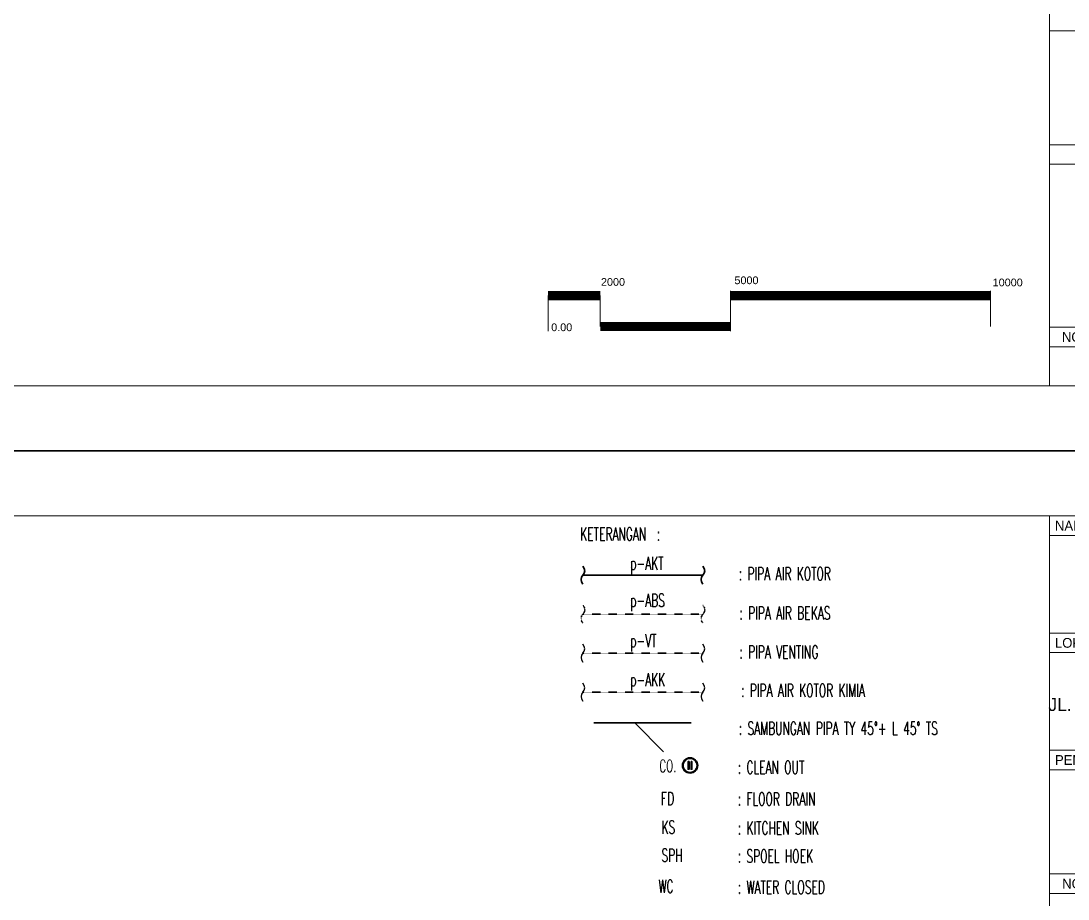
# Model space of a CAD drawing. Header units: millimetres. Extents: x -280308 to 6402717, y -14 to 2073074.
# Drawn here: x -8509 to 31713, y 283306 to 317038 of the extents above; entities that cross this region are included whole.
import ezdxf
from ezdxf.enums import TextEntityAlignment as Align

# ---------------------------------------------------------------- set-up
doc = ezdxf.new("R2010")
doc.units = ezdxf.units.MM
for name, pattern in [('( Hidden )', [0.375, 0.25, -0.125]), ('DASHDOT', [1, 0.5, -0.25, 0, -0.25]), ('Default', [0]), ('DIVISE2', [0.625, 0.25, -0.125, 0, -0.125, 0, -0.125])]:
    doc.linetypes.add(name, pattern=pattern)
doc.layers.get('0').update_dxf_attribs({"lineweight": 0})
for name, color, linetype, lineweight in [('-ME-N.E.D LINE', 160, 'Continuous', 30), ('A-ANNOTATION', 144, 'Continuous', 0), ('A-FURN-EQPM', 177, 'Continuous', 0)]:
    doc.layers.add(name, color=color, linetype=linetype, lineweight=lineweight)
for name, color, linetype, lineweight, true_color in [('-P-ABK', 7, 'Continuous', 30, 0x05ffff), ('-P-AK', 7, 'Continuous', 30, 0xff0a0a), ('P-AKK', 7, 'DASHDOT', 30, 0xffff05), ('P-AKT', 7, 'Continuous', 30, 0xfe0101), ('P-VT', 7, 'DIVISE2', 25, 0x0505ff)]:
    doc.layers.add(name, color=color, linetype=linetype, lineweight=lineweight, true_color=true_color)
doc.layers.add('A-TEXT', color=254, linetype='Continuous')
doc.layers.add('TEXTKOP', color=7, linetype='Continuous')
doc.layers.add('Teks-PL', color=7, linetype='Default', true_color=0xff0a0a)
doc.styles.add('1 100', font='GOTHIC.TTF')
doc.styles.add('RS', font='ROMANS.SHX', dxfattribs={"width": 0.8})
doc.styles.get("Standard").update_dxf_attribs({"font": 'arial.ttf'})

# ---------------------------------------------------------------- blocks, each defined once
blk = doc.blocks.new('*U61')
at = {"layer": 'A-ANNOTATION'}
for p, q in [((0, 0), (0, 5.75)), ((8.41, 5.75), (8.41, 0.75)), ((29.44, 0.75), (29.44, 6.5))]:
    blk.add_line(p, q, dxfattribs=at)
at = {"layer": 'A-ANNOTATION', "const_width": 1.5}
for points in [[(0, 5.75), (8.41, 5.75)], [(8.41, 0.75), (29.44, 0.75)]]:
    blk.add_lwpolyline(points, dxfattribs=at)
at = {"layer": 'A-TEXT', "ltscale": 0.25}
for p in [(15.5, 5), (45.5, 5), (0.5, 0)]:
    blk.add_attdef('VALUE', p, '', height=1.25, dxfattribs=at)
blk = doc.blocks.new('*U62')
at = {"layer": 'A-ANNOTATION'}
for p, q in [((0, 0), (0, 5.75)), ((42.05, 0.75), (42.05, 6.5)), ((42.05, 5.75), (42.05, 0.75))]:
    blk.add_line(p, q, dxfattribs=at)
at = {"layer": 'A-ANNOTATION', "const_width": 1.5}
for points in [[(0, 5.75), (42.05, 5.75)], [(42.05, 0.75), (42.05, 0.75)]]:
    blk.add_lwpolyline(points, dxfattribs=at)
at = {"layer": 'A-TEXT', "ltscale": 0.25}
for p in [(15.5, 5), (45.5, 5), (0.5, 0)]:
    blk.add_attdef('VALUE', p, '', height=1.25, dxfattribs=at)
blk = doc.blocks.new('KOP GAMBAR')
for p, q in [((354287, 166961), (270287, 166961)), ((342287, 161361), (352287, 161361)), ((342287, 157761), (352287, 157761)), ((342287, 153961), (352287, 153961)), ((342287, 116967), (352287, 116967)), ((342287, 111361), (352287, 111361)), ((270287, 107561), (354287, 107561))]:
    blk.add_line(p, q)
at = {"color": 5}
for p, q in [((352287, 164961), (273287, 164961)), ((342287, 109561), (342287, 164961)), ((273287, 109561), (352287, 109561))]:
    blk.add_line(p, q, dxfattribs=at)
at = {"ltscale": 8}
for p, q in [((342287, 164361), (352287, 164361)), ((342287, 160761), (352287, 160761)), ((342287, 157161), (352287, 157161)), ((342287, 153361), (352287, 153361)), ((342287, 120467), (352287, 120467)), ((342287, 116367), (352287, 116367)), ((342287, 110761), (352287, 110761))]:
    blk.add_line(p, q, dxfattribs=at)
at = {"layer": 'A-FURN-EQPM', "color": 0, "linetype": 'ByBlock', "lineweight": -2, "ltscale": 0.25}
blk.add_lwpolyline([(270287, 107561), (354287, 107561), (354287, 166961), (270287, 166961)], close=True, dxfattribs=at)
at = {"layer": 'TEXTKOP', "style": '1 100'}
for s, p in [('NAMA PROYEK :', (342459, 164661)), ('LOKASI PROYEK :', (342459, 161061)), ('PEMILIK PROYEK :', (342459, 157461))]:
    blk.add_text(s, height=300, dxfattribs=at).set_placement(p, align=Align.MIDDLE_LEFT)
at = {"layer": 'TEXTKOP', "style": '1 100', "oblique": 0}
blk.add_text('JL. PULAU SERAM, DENPASAR BARAT ', height=400, rotation=359.9915, dxfattribs=at).set_placement((347265, 159166), align=Align.MIDDLE_CENTER)
at = {"layer": 'TEXTKOP', "style": '1 100'}
for s, p in [('NO.', (343037, 153661)), ('NO. GAMBAR', (343954, 111061))]:
    blk.add_text(s, height=300, dxfattribs=at).set_placement(p, align=Align.MIDDLE_CENTER)
blk = doc.blocks.new('CO')
at = {"layer": 'P-AKT', "linetype": 'Continuous', "lineweight": 30}
for points in [[(596187.6, -69820.4), (596180.5, -69820.4), (596180.5, -69881.5), (596187.6, -69881.5)], [(596204.5, -69820.4), (596211.7, -69820.4), (596211.7, -69881.5), (596204.5, -69881.5)]]:
    blk.add_lwpolyline(points, close=True, dxfattribs=at)
for radius in [62, 57]:
    blk.add_circle((596196.1, -69851), radius, dxfattribs=at)

msp = doc.modelspace()

# ---------------------------------------------------------------- linework, layer by layer
at = {"layer": '-P-ABK', "linetype": '( Hidden )', "ltscale": 0.002, "extrusion": (0, 0.052336, 0.99863)}
msp.add_line((17688, 294248.9, -66.4), (13076.9, 294248.9, -66.4), dxfattribs=at)
for centre, start, end in [((-12906.2, -294019.8, 15333.5), 135, 225), ((-17517.3, -294019.8, 15333.5), 135, 225), ((-13247.6, -293678.4, 15333.5), 315, 45), ((-17858.8, -293678.4, 15333.5), 315, 45)]:
    msp.add_arc(centre, 241.4, start, end, dxfattribs=at)
at = {"layer": '-P-AK', "extrusion": (0, 0.052336, 0.99863)}
msp.add_line((13076.9, 295746.8, -144.9), (17688, 295746.8, -144.9), dxfattribs=at)
at = {"layer": '-P-AK'}
for p, q in [((13498, 290069.7, 0.6), (17231.7, 290069.7, 0.6)), ((15068.1, 290069.7, 0.6), (16176, 288961.8, 0.6))]:
    msp.add_line(p, q, dxfattribs=at)
at = {"layer": '-P-AK', "extrusion": (0, 0.052336, 0.99863)}
for centre, start, end in [((-12906.2, -295519.8, 15333.5), 135, 225), ((-17517.3, -295519.8, 15333.5), 135, 225), ((-13247.6, -295178.4, 15333.5), 315, 45), ((-17858.8, -295178.4, 15333.5), 315, 45)]:
    msp.add_arc(centre, 241.4, start, end, dxfattribs=at)
at = {"layer": 'P-AKK', "ltscale": 0.001, "extrusion": (0, 0.052336, 0.99863)}
msp.add_line((17688, 291253, 90.6), (13076.9, 291253, 90.6), dxfattribs=at)
at = {"layer": 'P-VT', "lineweight": 30, "ltscale": 0.002, "extrusion": (0, 0.052336, 0.99863)}
msp.add_line((17688, 292750.9, 12.1), (13076.9, 292750.9, 12.1), dxfattribs=at)
at = {"layer": 'Teks-PL', "ltscale": 100, "extrusion": (0, 0.052336, 0.99863)}
for centre, start, end in [((-12906.2, -292519.8, 15333.5), 135, 225), ((-17517.3, -292519.8, 15333.5), 135, 225), ((-13247.6, -292178.4, 15333.5), 315, 45), ((-17858.8, -292178.4, 15333.5), 315, 45), ((-13247.6, -290678.4, 15333.5), 315, 45), ((-12906.2, -291019.8, 15333.5), 135, 225), ((-17858.8, -290678.4, 15333.5), 315, 45), ((-17517.3, -291019.8, 15333.5), 135, 225)]:
    msp.add_arc(centre, 241.4, start, end, dxfattribs=at)

# ---------------------------------------------------------------- block references
at = {"layer": '-ME-N.E.D LINE', "color": 110, "lineweight": 30, "xscale": 4.724999654117992, "yscale": 4.724999654117992, "zscale": 4.724999654117992}
msp.add_blockref('CO', (-2799833.8, 618485.7, 799.7), dxfattribs=at)
ref = msp.add_blockref('*U61', (11740.2, 305121.6), dxfattribs=dict(xscale=237.802605851613, yscale=237.802605851613, zscale=237.802605851613))
ref.add_attrib('VALUE', '5000', (18897.7, 306925.7), dxfattribs={"layer": 'A-TEXT', "ltscale": 0.25, "height": 297.25})
ref.add_attrib('VALUE', '2000', (13770.6, 306863.5), dxfattribs={"layer": 'A-TEXT', "ltscale": 0.25, "height": 297.25})
ref.add_attrib('VALUE', '0.00', (11859.1, 305121.6), dxfattribs={"layer": 'A-TEXT', "ltscale": 0.25, "height": 297.25})
ref = msp.add_blockref('*U62', (18740.2, 305121.6), dxfattribs=dict(xscale=237.802605851613, yscale=237.802605851613, zscale=237.802605851613))
ref.add_attrib('VALUE', '10000', (28816.8, 306843.8), dxfattribs={"layer": 'A-TEXT', "ltscale": 0.25, "height": 297.25})
at = {"layer": 'A-FURN-EQPM', "color": 0, "linetype": 'ByBlock', "lineweight": -2, "xscale": 1.25, "yscale": 1.25, "zscale": 1.25}
for p in [(-396862.5, 166071.6), (-396862.5, 91821.6)]:
    msp.add_blockref('KOP GAMBAR', p, dxfattribs=at)

# ---------------------------------------------------------------- texts
at = {"layer": 'Teks-PL', "color": 7, "extrusion": (0, 0.052336, 0.99863), "style": 'RS', "width": 0.6}
for s, p in [('KETERANGAN  :', (-12975.2, -296668.9, 15547.8)), (': PIPA AIR KOTOR', (-19066, -295152.7, 15333.5)), (': PIPA AIR BEKAS', (-19087.1, -293642.7, 15333.5)), (': PIPA VENTING', (-19087.1, -292147.2, 15333.5)), (': PIPA AIR KOTOR KIMIA', (-19155.6, -290664.4, 15333.5)), (': CLEAN OUT', (-19024.6, -287637.7, 16665.9)), (': FLOOR DRAIN', (-19024.6, -286425.2, 16602.4))]:
    msp.add_text(s, height=500, rotation=180, dxfattribs=at).set_placement(p)
at = {"layer": 'Teks-PL', "extrusion": (0, 0.052336, 0.99863), "style": 'RS', "width": 0.6}
for s, p in [('p-AKT', (-14890, -295552.1, 15489.2)), ('p-ABS', (-14890, -294138.1, 15179.3)), ('p-VT', (-14890, -292581, 15333.5)), ('p-AKK', (-14890, -291081, 15333.5))]:
    msp.add_text(s, height=500, rotation=180, dxfattribs=at).set_placement(p)
at = {"layer": 'Teks-PL', "color": 7, "style": 'RS', "width": 0.6}
for s, p in [(': SAMBUNGAN PIPA TY 45%%D+ L 45%%D TS', (19060.6, 289613.4, 0.6)), ('KS', (16092.7, 285816.2, 743)), (': KITCHEN SINK', (19024.6, 285784.9, 743)), ('SPH', (16092.7, 284736.2, 743)), (': SPOEL HOEK', (19024.6, 284705, 743)), ('WC', (15974.9, 283543.5, 743)), (': WATER CLOSED', (19024.6, 283512.2, 743))]:
    msp.add_text(s, height=500, dxfattribs=at).set_placement(p)
at = {"layer": 'Teks-PL', "color": 7, "extrusion": (0, 0.052336, 0.99863), "style": 'RS', "width": 0.6}
for s, height, p in [('CO.', 480, (-16341.9, -287940.5, 16691.4)), ('FD', 500, (-16326.3, -286689.3, 16602.4))]:
    msp.add_text(s, height=height, rotation=180, dxfattribs=at).set_placement(p, align=Align.MIDDLE_CENTER)

doc.saveas('drawing.dxf')
